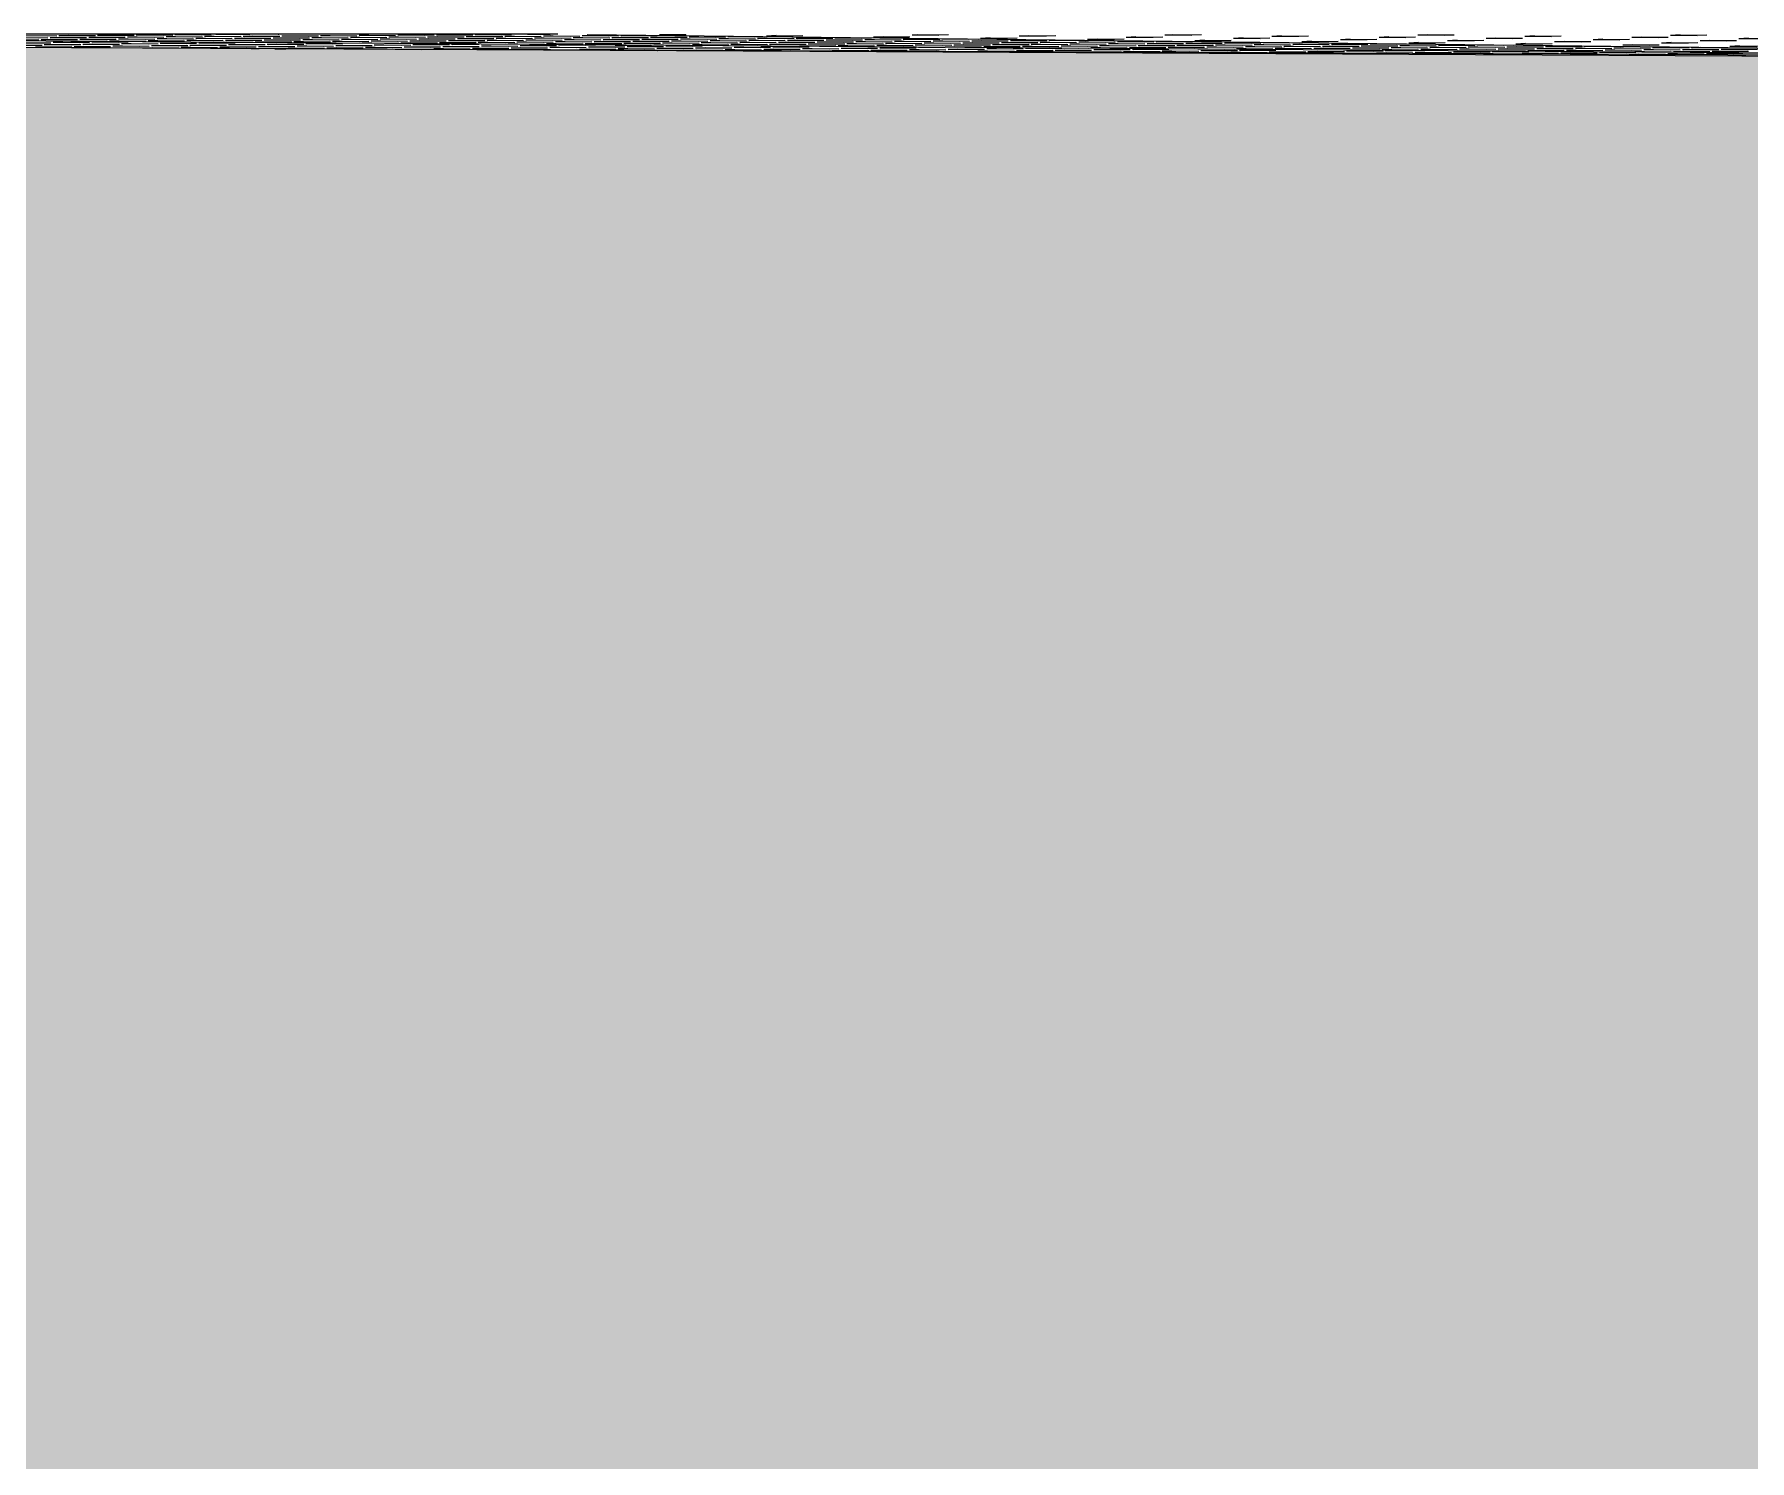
# Model space of a CAD drawing. Header units: millimetres. Extents: x 239748 to 326588, y -19262 to 5561.
# Drawn here: x 252479 to 256416, y -3473 to -200 of the extents above; entities that cross this region are included whole.
import ezdxf

# ---------------------------------------------------------------- set-up
doc = ezdxf.new("R2010")
doc.units = ezdxf.units.MM
doc.header["$MEASUREMENT"] = 0
doc.layers.add('New_2D Drafting - General_Pen_No__1', color=7, linetype='Continuous', lineweight=13)
doc.layers.add('New_Site & Landscape - Terrain_Pen_No__1', color=7, linetype='Continuous', lineweight=13)
for name, color, linetype, lineweight, true_color in [('New_2D Drafting - General_Pen_No__61', 7, 'Continuous', 20, 0x6a6a6a), ('New_Site & Landscape - Terrain_Pen_No__180', 7, 'Continuous', 15, 0xd6cda7), ('New_Site & Landscape - Terrain_Pen_No__93', 7, 'Continuous', 13, 0xa2a233)]:
    doc.layers.add(name, color=color, linetype=linetype, lineweight=lineweight, true_color=true_color)

msp = doc.modelspace()

# ---------------------------------------------------------------- hatches: boundary and pattern name
at = {"layer": 'New_2D Drafting - General_Pen_No__61', "linetype": 'Continuous', "lineweight": 20, "true_color": 0x6a6a6a}
h = msp.add_hatch(dxfattribs=at)
h.set_pattern_fill('Dashed_0001', color=251, style=0, pattern_type=2)
h.set_pattern_definition([(45, (0, 0), (-183.84776, 183.84776), [195, -65]), (45, (7e-14, 183.85), (-183.84776, 183.84776), [195, -65])])
h.paths.add_polyline_path([(239750.0788, -623.3184), (239760.5803, -4753.4379), (239760.5803, -19262.3247), (278828.6527, -19262.3247), (278828.6169, -286.9357), (268610.0254, -272.2694), (266963.5283, -271.0107), (261898.0667, -277.5182), (250285.9898, -219.4916), (248306.7808, -203.641), (242648.744, -453.8141)])
at = {"layer": 'New_Site & Landscape - Terrain_Pen_No__180', "linetype": 'Continuous', "lineweight": 0, "true_color": 0x353329}
msp.add_hatch(color=250, dxfattribs=at).paths.add_polyline_path([(239747.5775, -15138.6962), (278833.3935, -15138.6962), (278833.3935, -288.2314), (266866.4444, -271.275), (264383.6735, -267.1142), (262140.4658, -282.5803), (258357.3867, -255.6815), (251840.7474, -227.8826), (248111.8541, -213.5708), (246133.7175, -287.173), (242881.8612, -438.6115), (239747.5775, -643.0118)])

# ---------------------------------------------------------------- linework, layer by layer
at = {"layer": 'New_2D Drafting - General_Pen_No__1', "color": 7, "linetype": 'Continuous', "lineweight": 13, "flags": 128}
msp.add_lwpolyline([(239750.0788, -623.3184), (239760.5803, -4753.4379), (239760.5803, -19262.3247), (278828.6527, -19262.3247), (278828.6169, -286.9357), (268610.0254, -272.2694), (266963.5283, -271.0107), (261898.0667, -277.5182), (250285.9898, -219.4916), (248306.7808, -203.641), (242648.744, -453.8141)], close=True, dxfattribs=at)
at = {"layer": 'New_Site & Landscape - Terrain_Pen_No__1', "color": 7, "linetype": 'Continuous', "lineweight": 13}
for p, q in [((258357.3867, -255.6815), (250188.7008, -199.8387)), ((253681.0819, -199.8387), (250332.5051, -199.8387)), ((252406.5737, -211.9838), (252490.1597, -212.5197)), ((252413.7072, -224.3826), (252497.2932, -224.6421)), ((252426.9611, -207.4046), (252510.5471, -207.9405)), ((252426.9611, -207.4046), (252488.3764, -208.0927)), ((252434.0945, -219.1162), (252517.6805, -219.3757)), ((252434.0945, -219.1162), (252495.5098, -219.64)), ((252447.3484, -202.8253), (252530.9344, -203.3613)), ((252447.3484, -202.8253), (252508.7637, -203.5135)), ((252482.0027, -228.5919), (252504.1734, -228.3276)), ((252482.0027, -228.5919), (252565.5887, -228.8513)), ((252482.0027, -228.5919), (252543.418, -229.1156)), ((252495.2566, -211.3749), (252517.4273, -211.2227)), ((252495.2566, -211.3749), (252578.8426, -211.9108)), ((252495.2566, -211.3749), (252556.6719, -212.0631)), ((252502.39, -223.3255), (252524.5607, -223.0612)), ((252502.39, -223.3255), (252585.976, -223.5849)), ((252502.39, -223.3255), (252563.8053, -223.8492)), ((252515.6439, -206.7957), (252537.8146, -206.6435)), ((252515.6439, -206.7957), (252599.2299, -207.3316)), ((252515.6439, -206.7957), (252577.0592, -207.4838)), ((252522.7774, -218.0591), (252544.9481, -217.7948)), ((252522.7774, -218.0591), (252606.3634, -218.3185)), ((252522.7774, -218.0591), (252584.1927, -218.5828)), ((252536.0313, -202.2165), (252558.202, -202.0643)), ((252536.0313, -202.2165), (252619.6173, -202.7524)), ((252536.0313, -202.2165), (252597.4466, -202.9046)), ((252563.5521, -215.3453), (252585.7228, -215.193)), ((252563.5521, -215.3453), (252647.1381, -215.8812)), ((252563.5521, -215.3453), (252624.9674, -216.0334)), ((252570.6855, -227.5347), (252592.8562, -227.2704)), ((252570.6855, -227.5347), (252654.2715, -227.7941)), ((252570.6855, -227.5347), (252632.1008, -228.0584)), ((252583.9394, -210.766), (252606.1101, -210.6138)), ((252583.9394, -210.766), (252667.5254, -211.302)), ((252583.9394, -210.766), (252645.3547, -211.4542)), ((252591.0729, -222.2683), (252613.2436, -222.004)), ((252591.0729, -222.2683), (252674.6589, -222.5277)), ((252591.0729, -222.2683), (252652.4882, -222.792)), ((252604.3268, -206.1868), (252626.4975, -206.0346)), ((252604.3268, -206.1868), (252687.9128, -206.7227)), ((252604.3268, -206.1868), (252665.7421, -206.875)), ((252611.4602, -217.0019), (252633.6309, -216.7376)), ((252611.4602, -217.0019), (252695.0462, -217.2613)), ((252611.4602, -217.0019), (252672.8755, -217.5256)), ((252624.7141, -201.6076), (252646.8848, -201.4554)), ((252624.7141, -201.6076), (252708.3001, -202.1435)), ((252624.7141, -201.6076), (252686.1294, -202.2957)), ((252652.2349, -214.7364), (252674.4056, -214.5842)), ((252652.2349, -214.7364), (252735.8209, -215.2723)), ((252652.2349, -214.7364), (252713.6502, -215.4245)), ((252659.3684, -226.4775), (252681.5391, -226.2132)), ((252659.3684, -226.4775), (252742.9544, -226.737)), ((252659.3684, -226.4775), (252720.7837, -227.0013)), ((252672.6223, -210.1572), (252694.793, -210.0049)), ((252672.6223, -210.1572), (252756.2083, -210.6931)), ((252672.6223, -210.1572), (252734.0376, -210.8453)), ((252679.7557, -221.2111), (252701.9264, -220.9468)), ((252679.7557, -221.2111), (252763.3417, -221.4706)), ((252679.7557, -221.2111), (252741.171, -221.7349)), ((252693.0096, -205.5779), (252715.1803, -205.4257)), ((252693.0096, -205.5779), (252776.5956, -206.1139)), ((252693.0096, -205.5779), (252754.4249, -206.2661)), ((252713.397, -200.9987), (252735.5677, -200.8465)), ((252713.397, -200.9987), (252796.983, -201.5346)), ((252713.397, -200.9987), (252774.8123, -201.6869)), ((252727.6639, -230.6868), (252749.8346, -230.4225)), ((252727.6639, -230.6868), (252811.2499, -230.9462)), ((252727.6639, -230.6868), (252789.0792, -231.2105)), ((252740.9178, -214.1275), (252763.0885, -213.9753)), ((252740.9178, -214.1275), (252824.5038, -214.6634)), ((252740.9178, -214.1275), (252802.3331, -214.8157)), ((252748.0512, -225.4204), (252770.2219, -225.1561)), ((252748.0512, -225.4204), (252831.6372, -225.6798)), ((252748.0512, -225.4204), (252809.4665, -225.9441)), ((252761.3051, -209.5483), (252783.4758, -209.3961)), ((252761.3051, -209.5483), (252844.8911, -210.0842)), ((252761.3051, -209.5483), (252822.7204, -210.2364)), ((252768.4386, -220.154), (252790.6093, -219.8897)), ((252768.4386, -220.154), (252852.0246, -220.4134)), ((252768.4386, -220.154), (252829.8539, -220.6777)), ((252781.6925, -204.9691), (252803.8632, -204.8168)), ((252781.6925, -204.9691), (252865.2785, -205.505)), ((252781.6925, -204.9691), (252843.1078, -205.6572)), ((252802.0798, -200.3898), (252824.2505, -200.2376)), ((252802.0798, -200.3898), (252885.6658, -200.9258)), ((252802.0798, -200.3898), (252863.4951, -201.078)), ((252816.3467, -229.6296), (252838.5174, -229.3653)), ((252816.3467, -229.6296), (252899.9327, -229.889)), ((252816.3467, -229.6296), (252877.762, -230.1533)), ((252829.6006, -213.5186), (252851.7713, -213.3664)), ((252829.6006, -213.5186), (252913.1866, -214.0546)), ((252829.6006, -213.5186), (252891.0159, -214.2068)), ((252836.7341, -224.3632), (252858.9048, -224.0989)), ((252836.7341, -224.3632), (252920.3201, -224.6226)), ((252836.7341, -224.3632), (252898.1494, -224.8869)), ((252849.988, -208.9394), (252872.1587, -208.7872)), ((252849.988, -208.9394), (252933.574, -209.4753)), ((252849.988, -208.9394), (252911.4033, -209.6276)), ((252857.1214, -219.0968), (252879.2921, -218.8325)), ((252857.1214, -219.0968), (252940.7074, -219.3562)), ((252857.1214, -219.0968), (252918.5367, -219.6205)), ((252870.3753, -204.3602), (252892.546, -204.208)), ((252870.3753, -204.3602), (252953.9613, -204.8961)), ((252870.3753, -204.3602), (252931.7906, -205.0483)), ((252895.9136, -199.8387), (252952.1779, -200.4691)), ((252897.8961, -217.489), (252920.0668, -217.3368)), ((252897.8961, -217.489), (252981.4821, -218.0249)), ((252897.8961, -217.489), (252959.3114, -218.1771)), ((252899.7643, -199.8387), (252974.3487, -200.3169)), ((252905.0296, -228.5724), (252927.2003, -228.3082)), ((252905.0296, -228.5724), (252988.6156, -228.8319)), ((252905.0296, -228.5724), (252966.4449, -229.0962)), ((252918.2835, -212.9098), (252940.4542, -212.7575)), ((252918.2835, -212.9098), (253001.8695, -213.4457)), ((252918.2835, -212.9098), (252979.6987, -213.5979)), ((252925.4169, -223.306), (252947.5876, -223.0418)), ((252925.4169, -223.306), (253009.0029, -223.5655)), ((252925.4169, -223.306), (252986.8322, -223.8298)), ((252938.6708, -208.3305), (252960.8415, -208.1783)), ((252938.6708, -208.3305), (253022.2568, -208.8665)), ((252938.6708, -208.3305), (253000.0861, -209.0187)), ((252959.0581, -203.7513), (253020.4734, -204.4395)), ((252959.0582, -203.7513), (252981.2289, -203.5991)), ((252959.0582, -203.7513), (253042.6442, -204.2872)), ((252977.5135, -232.7317), (252995.4958, -232.5174)), ((252986.5789, -216.8801), (253008.7497, -216.7279)), ((252986.5789, -216.8801), (253047.9942, -217.5683)), ((252986.579, -216.8801), (253070.165, -217.416)), ((252993.7124, -227.5153), (253015.8831, -227.251)), ((252993.7124, -227.5153), (253077.2984, -227.7747)), ((252993.7124, -227.5153), (253055.1277, -228.039)), ((253006.9663, -212.3009), (253029.137, -212.1487)), ((253006.9663, -212.3009), (253090.5523, -212.8368)), ((253006.9663, -212.3009), (253068.3816, -212.989)), ((253014.0998, -222.2489), (253036.2705, -221.9846)), ((253014.0998, -222.2489), (253097.6858, -222.5083)), ((253014.0998, -222.2489), (253075.515, -222.7726)), ((253027.3536, -207.7217), (253049.5244, -207.5694)), ((253027.3536, -207.7217), (253088.7689, -208.4098)), ((253027.3537, -207.7217), (253110.9397, -208.2576)), ((253031.6683, -232.9628), (253056.9111, -233.0411)), ((253038.9373, -199.8387), (253040.8608, -199.8602)), ((253047.741, -203.1424), (253069.9117, -202.9902)), ((253047.741, -203.1424), (253131.327, -203.6784)), ((253047.741, -203.1424), (253109.1563, -203.8306)), ((253062.0079, -231.7245), (253084.1786, -231.4602)), ((253062.0079, -231.7245), (253145.5939, -231.9839)), ((253062.0079, -231.7245), (253123.4232, -232.2482)), ((253075.2618, -216.2712), (253097.4325, -216.119)), ((253075.2618, -216.2712), (253158.8478, -216.8072)), ((253075.2618, -216.2712), (253136.6771, -216.9594)), ((253082.3952, -226.4581), (253104.566, -226.1938)), ((253082.3952, -226.4581), (253143.8105, -226.9818)), ((253082.3953, -226.4581), (253165.9813, -226.7176)), ((253095.6491, -211.692), (253117.8199, -211.5398)), ((253095.6491, -211.692), (253179.2352, -212.2279)), ((253095.6491, -211.692), (253157.0644, -212.3802)), ((253102.7826, -221.1917), (253124.9533, -220.9274)), ((253102.7826, -221.1917), (253186.3686, -221.4512)), ((253102.7826, -221.1917), (253164.1979, -221.7154)), ((253116.0365, -207.1128), (253138.2072, -206.9606)), ((253116.0365, -207.1128), (253199.6225, -207.6487)), ((253116.0365, -207.1128), (253177.4518, -207.8009)), ((253136.4238, -202.5336), (253158.5946, -202.3813)), ((253136.4238, -202.5336), (253220.0099, -203.0695)), ((253136.4238, -202.5336), (253197.8391, -203.2217)), ((253150.6907, -230.6673), (253234.2768, -230.9268)), ((253150.6907, -230.6673), (253212.106, -231.1911)), ((253150.6908, -230.6673), (253172.8615, -230.4031)), ((253158.3704, -220.1399), (253165.728, -220.0894)), ((253163.9446, -215.6624), (253186.1154, -215.5101)), ((253163.9446, -215.6624), (253247.5307, -216.1983)), ((253163.9446, -215.6624), (253225.3599, -216.3505)), ((253171.0781, -225.401), (253193.2488, -225.1367)), ((253171.0781, -225.401), (253254.6641, -225.6604)), ((253171.0781, -225.401), (253232.4934, -225.9247)), ((253184.332, -211.0831), (253206.5027, -210.9309)), ((253184.332, -211.0831), (253267.918, -211.6191)), ((253184.332, -211.0831), (253245.7473, -211.7713)), ((253204.7193, -206.5039), (253226.89, -206.3517)), ((253204.7193, -206.5039), (253288.3054, -207.0398)), ((253204.7193, -206.5039), (253266.1346, -207.1921)), ((253225.1067, -201.9247), (253247.2774, -201.7725)), ((253225.1067, -201.9247), (253308.6927, -202.4606)), ((253225.1067, -201.9247), (253286.522, -202.6128)), ((253232.2401, -219.6327), (253254.4109, -219.4805)), ((253232.2401, -219.6327), (253315.8261, -220.1686)), ((253232.2401, -219.6327), (253293.6554, -220.3209)), ((253239.3736, -229.6102), (253261.5443, -229.3459)), ((253239.3736, -229.6102), (253322.9596, -229.8696)), ((253239.3736, -229.6102), (253300.7889, -230.1339)), ((253252.6275, -215.0535), (253274.7982, -214.9013)), ((253252.6275, -215.0535), (253336.2135, -215.5894)), ((253252.6275, -215.0535), (253314.0428, -215.7416)), ((253259.7609, -224.3438), (253281.9317, -224.0795)), ((253259.7609, -224.3438), (253343.347, -224.6032)), ((253259.7609, -224.3438), (253321.1762, -224.8675)), ((253273.0148, -210.4743), (253295.1856, -210.322)), ((253273.0148, -210.4743), (253356.6008, -211.0102)), ((253273.0148, -210.4743), (253334.4301, -211.1624)), ((253293.4022, -205.895), (253315.5729, -205.7428)), ((253293.4022, -205.895), (253376.9882, -206.431)), ((253293.4022, -205.895), (253354.8175, -206.5832)), ((253307.6691, -233.8194), (253329.8398, -233.5551)), ((253307.6691, -233.8194), (253391.2551, -234.0789)), ((253307.6691, -233.8194), (253369.0844, -234.3431)), ((253313.7895, -201.3158), (253335.9602, -201.1636)), ((253313.7895, -201.3158), (253397.3755, -201.8517)), ((253313.7895, -201.3158), (253375.2048, -202.004)), ((253320.923, -219.0238), (253343.0937, -218.8716)), ((253320.923, -219.0238), (253404.509, -219.5598)), ((253320.923, -219.0238), (253382.3383, -219.712)), ((253328.0564, -228.553), (253350.2272, -228.2887)), ((253328.0564, -228.553), (253411.6424, -228.8125)), ((253328.0564, -228.553), (253389.4717, -229.0767)), ((253341.3103, -214.4446), (253363.481, -214.2924)), ((253341.3103, -214.4446), (253424.8963, -214.9805)), ((253341.3103, -214.4446), (253402.7256, -215.1328)), ((253348.4438, -223.2866), (253370.6145, -223.0223)), ((253348.4438, -223.2866), (253432.0298, -223.5461)), ((253348.4438, -223.2866), (253409.8591, -223.8104)), ((253361.6977, -209.8654), (253383.8684, -209.7132)), ((253361.6977, -209.8654), (253445.2837, -210.4013)), ((253361.6977, -209.8654), (253423.113, -210.5535)), ((253382.085, -205.2862), (253404.2557, -205.1339)), ((253382.085, -205.2862), (253465.671, -205.8221)), ((253382.085, -205.2862), (253443.5003, -205.9743)), ((253396.3519, -232.7623), (253418.5226, -232.498)), ((253396.3519, -232.7623), (253479.9379, -233.0217)), ((253396.3519, -232.7623), (253457.7672, -233.286)), ((253402.4724, -200.7069), (253424.6431, -200.5547)), ((253402.4724, -200.7069), (253486.0584, -201.2429)), ((253402.4724, -200.7069), (253463.8877, -201.3951)), ((253409.6058, -218.415), (253431.7765, -218.2627)), ((253409.6058, -218.415), (253493.1918, -218.9509)), ((253409.6058, -218.415), (253471.0211, -219.1031)), ((253416.7393, -227.4959), (253438.91, -227.2316)), ((253416.7393, -227.4959), (253500.3253, -227.7553)), ((253416.7393, -227.4959), (253478.1546, -228.0196)), ((253429.9932, -213.8357), (253452.1639, -213.6835)), ((253429.9932, -213.8357), (253513.5792, -214.3717)), ((253429.9932, -213.8357), (253491.4085, -214.5239)), ((253437.1266, -222.2295), (253446.9396, -222.1125)), ((253437.1266, -222.2295), (253486.4409, -222.3825)), ((253437.1266, -222.2295), (253498.5419, -222.7532)), ((253450.3805, -209.2565), (253472.5512, -209.1043)), ((253450.3805, -209.2565), (253533.9665, -209.7924)), ((253450.3805, -209.2565), (253511.7958, -209.9447)), ((253470.7679, -204.6773), (253492.9386, -204.5251)), ((253470.7679, -204.6773), (253554.3539, -205.2132)), ((253470.7679, -204.6773), (253532.1832, -205.3654)), ((253482.3565, -222.3547), (253500.072, -222.2331)), ((253485.0348, -231.7051), (253507.2055, -231.4408)), ((253485.0348, -231.7051), (253568.6208, -231.9645)), ((253485.0348, -231.7051), (253546.4501, -232.2288)), ((253491.1552, -200.0981), (253513.3259, -199.9458)), ((253491.1552, -200.0981), (253574.7412, -200.634)), ((253491.1552, -200.0981), (253552.5705, -200.7862)), ((253498.2887, -217.8061), (253520.4594, -217.6539)), ((253498.2887, -217.8061), (253581.8747, -218.342)), ((253498.2887, -217.8061), (253559.704, -218.4942)), ((253505.4221, -226.4387), (253527.5928, -226.1744)), ((253505.4221, -226.4387), (253589.0081, -226.6981)), ((253505.4221, -226.4387), (253566.8374, -226.9624)), ((253518.676, -213.2269), (253540.8467, -213.0746)), ((253518.676, -213.2269), (253602.262, -213.7628)), ((253518.676, -213.2269), (253580.0913, -213.915)), ((253539.0634, -208.6476), (253561.2341, -208.4954)), ((253539.0634, -208.6476), (253622.6494, -209.1836)), ((253539.0634, -208.6476), (253600.4787, -209.3358)), ((253559.4507, -204.0684), (253581.6214, -203.9162)), ((253559.4507, -204.0684), (253643.0367, -204.6043)), ((253559.4507, -204.0684), (253620.866, -204.7566)), ((253566.5842, -221.7764), (253588.7549, -221.6242)), ((253566.5842, -221.7764), (253650.1702, -222.3124)), ((253566.5842, -221.7764), (253627.9995, -222.4646)), ((253573.7176, -230.6479), (253595.8883, -230.3836)), ((253573.7176, -230.6479), (253657.3036, -230.9074)), ((253573.7176, -230.6479), (253635.1329, -231.1717)), ((253586.9715, -217.1972), (253609.1422, -217.045)), ((253586.9715, -217.1972), (253670.5575, -217.7331)), ((253586.9715, -217.1972), (253648.3868, -217.8854)), ((253594.105, -225.3815), (253616.2757, -225.1172)), ((253594.105, -225.3815), (253677.691, -225.641)), ((253594.105, -225.3815), (253655.5203, -225.9053)), ((253607.3589, -212.618), (253629.5296, -212.4658)), ((253607.3589, -212.618), (253690.9449, -213.1539)), ((253607.3589, -212.618), (253668.7742, -213.3061)), ((253611.0318, -199.8387), (253641.2534, -200.1773)), ((253627.7462, -208.0388), (253649.9169, -207.8865)), ((253627.7462, -208.0388), (253711.3322, -208.5747)), ((253627.7462, -208.0388), (253689.1615, -208.7269)), ((253634.351, -199.8387), (253663.4241, -200.0251)), ((253642.0131, -234.8572), (253664.1838, -234.5929)), ((253642.0131, -234.8572), (253725.5991, -235.1166)), ((253642.0131, -234.8572), (253703.4284, -235.3809)), ((253648.1336, -203.4595), (253670.3043, -203.3073)), ((253648.1336, -203.4595), (253731.7196, -203.9955)), ((253648.1336, -203.4595), (253709.5489, -204.1477)), ((253655.267, -221.1676), (253677.4377, -221.0153)), ((253655.267, -221.1676), (253738.853, -221.7035)), ((253655.267, -221.1676), (253716.6823, -221.8557)), ((253662.4005, -229.5908), (253684.5712, -229.3265)), ((253662.4005, -229.5908), (253745.9865, -229.8502)), ((253662.4005, -229.5908), (253723.8158, -230.1145)), ((253675.6544, -216.5883), (253697.8251, -216.4361)), ((253675.6544, -216.5883), (253759.2404, -217.1243)), ((253675.6544, -216.5883), (253737.0697, -217.2765)), ((253682.7878, -224.3244), (253704.9585, -224.0601)), ((253682.7878, -224.3244), (253766.3738, -224.5838)), ((253682.7878, -224.3244), (253744.2031, -224.8481)), ((253696.0417, -212.0091), (253718.2124, -211.8569)), ((253696.0417, -212.0091), (253779.6277, -212.545)), ((253696.0417, -212.0091), (253757.457, -212.6973)), ((253716.4291, -207.4299), (253738.5998, -207.2777)), ((253716.4291, -207.4299), (253800.0151, -207.9658)), ((253716.4291, -207.4299), (253777.8444, -208.118)), ((253730.696, -233.8), (253752.8667, -233.5357)), ((253730.696, -233.8), (253814.282, -234.0594)), ((253730.696, -233.8), (253792.1113, -234.3237)), ((253736.8164, -202.8507), (253758.9871, -202.6984)), ((253736.8164, -202.8507), (253820.4024, -203.3866)), ((253736.8164, -202.8507), (253798.2317, -203.5388)), ((253743.9499, -220.5587), (253766.1206, -220.4065)), ((253743.9499, -220.5587), (253827.5359, -221.0946)), ((253743.9499, -220.5587), (253805.3652, -221.2468)), ((253748.4421, -200.1408), (259081.8968, -260.8329)), ((253751.0833, -228.5336), (253773.254, -228.2693)), ((253751.0833, -228.5336), (253834.6693, -228.793)), ((253751.0833, -228.5336), (253812.4986, -229.0573)), ((253764.3372, -215.9795), (253786.5079, -215.8272)), ((253764.3372, -215.9795), (253847.9232, -216.5154)), ((253764.3372, -215.9795), (253825.7525, -216.6676)), ((253784.7246, -211.4002), (253806.8953, -211.248)), ((253784.7246, -211.4002), (253868.3106, -211.9362)), ((253784.7246, -211.4002), (253846.1399, -212.0884)), ((253805.1119, -206.821), (253827.2826, -206.6688)), ((253805.1119, -206.821), (253888.6979, -207.3569)), ((253805.1119, -206.821), (253866.5272, -207.5092)), ((253812.2454, -224.529), (253834.4161, -224.3768)), ((253812.2454, -224.529), (253895.8314, -225.065)), ((253812.2454, -224.529), (253830.7591, -224.7365)), ((253819.3788, -232.7428), (253841.5495, -232.4785)), ((253819.3788, -232.7428), (253902.9648, -233.0023)), ((253819.3788, -232.7428), (253880.7941, -233.2666)), ((253825.4993, -202.2418), (253847.67, -202.0896)), ((253825.4993, -202.2418), (253909.0853, -202.7777)), ((253825.4993, -202.2418), (253886.9146, -202.9299)), ((253832.6327, -219.9498), (253854.8034, -219.7976)), ((253832.6327, -219.9498), (253916.2187, -220.4857)), ((253832.6327, -219.9498), (253894.048, -220.638)), ((253839.7662, -227.4764), (253861.9369, -227.2121)), ((253839.7662, -227.4764), (253923.3522, -227.7359)), ((253839.7662, -227.4764), (253901.1815, -228.0002)), ((253853.0201, -215.3706), (253875.1908, -215.2184)), ((253853.0201, -215.3706), (253936.6061, -215.9065)), ((253853.0201, -215.3706), (253914.4354, -216.0587)), ((253873.4074, -210.7914), (253895.5781, -210.6391)), ((253873.4074, -210.7914), (253956.9934, -211.3273)), ((253873.4074, -210.7914), (253934.8227, -211.4795)), ((253893.7948, -206.2121), (253915.9655, -206.0599)), ((253893.7948, -206.2121), (253977.3808, -206.7481)), ((253893.7948, -206.2121), (253955.2101, -206.9003)), ((253900.9282, -223.9202), (253923.0989, -223.7679)), ((253900.9282, -223.9202), (253984.5142, -224.4561)), ((253900.9282, -223.9202), (253962.3435, -224.6083)), ((253908.0617, -231.6857), (253930.2324, -231.4214)), ((253908.0617, -231.6857), (253991.6477, -231.9451)), ((253908.0617, -231.6857), (253969.477, -232.2094)), ((253914.1821, -200.5626), (253974.3611, -200.1362)), ((253914.1821, -200.5626), (253921.7189, -200.1373)), ((253914.1821, -200.5626), (253975.5974, -201.2216)), ((253921.3156, -219.3409), (253943.4863, -219.1887)), ((253921.3156, -219.3409), (254004.9016, -219.8769)), ((253921.3156, -219.3409), (253982.7309, -220.0291)), ((253928.449, -226.4193), (253950.6197, -226.155)), ((253928.449, -226.4193), (254012.035, -226.6787)), ((253928.449, -226.4193), (253989.8643, -226.943)), ((253941.7029, -214.7617), (253963.8736, -214.6095)), ((253941.7029, -214.7617), (254025.2889, -215.2976)), ((253941.7029, -214.7617), (254003.1182, -215.4499)), ((253962.0903, -210.1825), (253984.261, -210.0303)), ((253962.0903, -210.1825), (254045.6763, -210.7184)), ((253962.0903, -210.1825), (254023.5056, -210.8706)), ((253976.3572, -235.8949), (253998.5279, -235.6306)), ((253976.3572, -235.8949), (254059.9432, -236.1543)), ((253976.3572, -235.8949), (254037.7725, -236.4186)), ((253982.4776, -205.6033), (254004.6483, -205.451)), ((253982.4776, -205.6033), (254066.0636, -206.1392)), ((253982.4776, -205.6033), (254043.8929, -206.2914)), ((253989.6111, -223.3113), (254011.7818, -223.1591)), ((253989.6111, -223.3113), (254073.1971, -223.8472)), ((253989.6111, -223.3113), (254051.0264, -223.9994)), ((253996.7445, -230.6285), (254018.9152, -230.3642)), ((253996.7445, -230.6285), (254080.3305, -230.8879)), ((253996.7445, -230.6285), (254058.1598, -231.1522)), ((254009.9984, -218.7321), (254032.1691, -218.5798)), ((254009.9984, -218.7321), (254093.5844, -219.268)), ((254009.9984, -218.7321), (254071.4137, -219.4202)), ((254030.3858, -214.1528), (254052.5565, -214.0006)), ((254030.3858, -214.1528), (254113.9718, -214.6888)), ((254030.3858, -214.1528), (254091.8011, -214.841)), ((254050.7731, -209.5736), (254072.9438, -209.4214)), ((254050.7731, -209.5736), (254134.3591, -210.1095)), ((254050.7731, -209.5736), (254112.1884, -210.2618)), ((254065.04, -234.8377), (254087.2107, -234.5735)), ((254065.04, -234.8377), (254148.626, -235.0972)), ((254065.04, -234.8377), (254126.4553, -235.3615)), ((254071.1605, -204.9944), (254093.3312, -204.8422)), ((254071.1605, -204.9944), (254154.7465, -205.5303)), ((254071.1605, -204.9944), (254132.5757, -205.6825)), ((254078.2939, -222.7024), (254100.4646, -222.5502)), ((254078.2939, -222.7024), (254161.8799, -223.2383)), ((254078.2939, -222.7024), (254139.7092, -223.3906)), ((254085.4274, -229.5713), (254107.5981, -229.3071)), ((254085.4274, -229.5713), (254169.0134, -229.8308)), ((254085.4274, -229.5713), (254146.8427, -230.0951)), ((254098.6812, -218.1232), (254120.852, -217.971)), ((254098.6812, -218.1232), (254182.2673, -218.6591)), ((254098.6813, -218.1232), (254160.0965, -218.8113)), ((254119.0686, -213.544), (254141.2393, -213.3917)), ((254119.0686, -213.544), (254202.6546, -214.0799)), ((254119.0686, -213.544), (254180.4839, -214.2321)), ((254139.4559, -208.9647), (254161.6267, -208.8125)), ((254139.4559, -208.9647), (254223.042, -209.5007)), ((254139.4559, -208.9647), (254200.8712, -209.6529)), ((254146.5894, -226.6727), (254168.7601, -226.5205)), ((254146.5894, -226.6727), (254230.1754, -227.2087)), ((254146.5894, -226.6727), (254197.5902, -227.2442)), ((254153.7228, -233.7806), (254175.8936, -233.5163)), ((254153.7229, -233.7806), (254237.3089, -234.04)), ((254153.7229, -233.7806), (254215.1382, -234.3043)), ((254159.8433, -203.1986), (254182.014, -201.9473)), ((254159.8433, -203.1986), (254243.4293, -202.6063)), ((254159.8433, -203.1986), (254221.2586, -203.8576)), ((254166.9767, -222.0935), (254189.1475, -221.9413)), ((254166.9767, -222.0935), (254250.5628, -222.6295)), ((254166.9767, -222.0935), (254228.392, -222.7817)), ((254174.1102, -228.5142), (254196.2809, -228.2499)), ((254174.1102, -228.5142), (254257.6962, -228.7736)), ((254174.1102, -228.5142), (254235.5255, -229.0379)), ((254187.3641, -217.5143), (254209.5348, -217.3621)), ((254187.3641, -217.5143), (254270.9501, -218.0502)), ((254187.3641, -217.5143), (254248.7794, -218.2025)), ((254207.7514, -212.9351), (254229.9222, -212.7829)), ((254207.7514, -212.9351), (254291.3375, -213.471)), ((254207.7514, -212.9351), (254269.1667, -213.6232)), ((254228.1388, -208.3559), (254250.3095, -208.2036)), ((254228.1388, -208.3559), (254311.7248, -208.8918)), ((254228.1388, -208.3559), (254289.5541, -209.044)), ((254235.2722, -226.0639), (254257.443, -225.9117)), ((254235.2722, -226.0639), (254318.8583, -226.5998)), ((254235.2722, -226.0639), (254296.6875, -226.752)), ((254242.4057, -232.7234), (254264.5764, -232.4591)), ((254242.4057, -232.7234), (254325.9917, -232.9829)), ((254242.4057, -232.7234), (254303.821, -233.2471)), ((254255.6596, -221.4847), (254277.8303, -221.3324)), ((254255.6596, -221.4847), (254339.2456, -222.0206)), ((254255.6596, -221.4847), (254317.0749, -222.1728)), ((254276.0469, -216.9054), (254298.2176, -216.7532)), ((254276.0469, -216.9054), (254359.6329, -217.4414)), ((254276.0469, -216.9054), (254337.4622, -217.5936)), ((254296.4343, -212.3262), (254318.605, -212.174)), ((254296.4343, -212.3262), (254380.0203, -212.8621)), ((254296.4343, -212.3262), (254357.8496, -213.0144)), ((254316.8216, -207.747), (254338.9923, -207.5948)), ((254316.8216, -207.747), (254400.4076, -208.2829)), ((254316.8216, -207.747), (254378.2369, -208.4351)), ((254323.9551, -225.455), (254346.1258, -225.3028)), ((254323.9551, -225.455), (254407.5411, -225.9909)), ((254323.9551, -225.455), (254385.3704, -226.1431)), ((254331.0885, -231.6663), (254353.2593, -231.402)), ((254331.0885, -231.6663), (254414.6746, -231.9257)), ((254331.0885, -231.6663), (254392.5038, -232.19)), ((254344.3424, -220.8758), (254366.5132, -220.7236)), ((254344.3424, -220.8758), (254427.9284, -221.4117)), ((254344.3424, -220.8758), (254405.7577, -221.5639)), ((254364.7298, -216.2966), (254386.9005, -216.1443)), ((254364.7298, -216.2966), (254448.3158, -216.8325)), ((254364.7298, -216.2966), (254426.1451, -216.9847)), ((254385.1171, -211.7173), (254407.2878, -211.5651)), ((254385.1171, -211.7173), (254468.7031, -212.2533)), ((254385.1171, -211.7173), (254446.5324, -212.4055)), ((254399.384, -235.8755), (254421.5548, -235.6112)), ((254399.384, -235.8755), (254482.9701, -236.1349)), ((254399.384, -235.8755), (254460.7993, -236.3992)), ((254405.5045, -205.8347), (254427.6752, -204.5833)), ((254405.5045, -205.8347), (254489.0905, -205.2423)), ((254405.5045, -205.8347), (254466.9198, -206.4937)), ((254412.6379, -224.8461), (254434.8086, -224.6939)), ((254412.6379, -224.8461), (254496.2239, -225.3821)), ((254412.6379, -224.8461), (254474.0532, -225.5343)), ((254419.7714, -230.6091), (254441.9421, -230.3448)), ((254419.7714, -230.6091), (254503.3574, -230.8685)), ((254419.7714, -230.6091), (254481.1867, -231.1328)), ((254433.0253, -220.2669), (254455.196, -220.1147)), ((254433.0253, -220.2669), (254516.6113, -220.8028)), ((254433.0253, -220.2669), (254494.4406, -220.9551)), ((254453.4126, -215.6877), (254475.5833, -215.5355)), ((254453.4126, -215.6877), (254536.9986, -216.2236)), ((254453.4126, -215.6877), (254514.8279, -216.3758)), ((254473.8, -211.1085), (254495.9707, -210.9562)), ((254473.8, -211.1085), (254557.386, -211.6444)), ((254473.8, -211.1085), (254535.2153, -211.7966)), ((254480.9334, -228.8165), (254503.1041, -228.6643)), ((254480.9334, -228.8165), (254564.5194, -229.3524)), ((254480.9334, -228.8165), (254542.3487, -229.5046)), ((254488.0669, -234.8183), (254510.2376, -234.554)), ((254488.0669, -234.8183), (254571.6529, -235.0778)), ((254488.0669, -234.8183), (254549.4822, -235.3421)), ((254494.1873, -200.8294), (254506.6611, -200.1254)), ((254494.1873, -200.8294), (254577.7733, -200.2371)), ((254494.1873, -200.8294), (254555.6026, -201.4884)), ((254501.3208, -224.2372), (254523.4915, -224.085)), ((254501.3208, -224.2372), (254584.9068, -224.7732)), ((254501.3208, -224.2372), (254562.7361, -224.9254)), ((254508.4542, -229.5519), (254518.1927, -229.4358)), ((254508.4542, -229.5519), (254557.3941, -229.7038)), ((254508.4542, -229.5519), (254569.8695, -230.0757)), ((254521.7081, -219.658), (254543.8788, -219.5058)), ((254521.7081, -219.658), (254605.2941, -220.194)), ((254521.7081, -219.658), (254583.1234, -220.3462)), ((254542.0955, -215.0788), (254564.2662, -214.9266)), ((254542.0955, -215.0788), (254625.6815, -215.6147)), ((254542.0955, -215.0788), (254603.5108, -215.767)), ((254562.4828, -210.4996), (254584.6535, -210.3474)), ((254562.4828, -210.4996), (254646.0688, -211.0355)), ((254562.4828, -210.4996), (254623.8981, -211.1877)), ((254569.6163, -228.2076), (254591.787, -228.0554)), ((254569.6163, -228.2076), (254653.2023, -228.7435)), ((254569.6163, -228.2076), (254631.0316, -228.8957)), ((254576.7497, -233.7612), (254598.9204, -233.4969)), ((254576.7497, -233.7612), (254660.3357, -234.0206)), ((254576.7497, -233.7612), (254638.165, -234.2849)), ((254590.0036, -223.6284), (254612.1743, -223.4762)), ((254590.0036, -223.6284), (254673.5896, -224.1643)), ((254590.0036, -223.6284), (254651.4189, -224.3165)), ((254610.391, -219.0492), (254632.5617, -218.8969)), ((254610.391, -219.0492), (254693.977, -219.5851)), ((254610.391, -219.0492), (254671.8063, -219.7373)), ((254630.7783, -214.4699), (254652.949, -214.3177)), ((254630.7783, -214.4699), (254714.3643, -215.0059)), ((254630.7783, -214.4699), (254692.1936, -215.1581)), ((254651.1657, -208.4707), (254673.3364, -207.2194)), ((254651.1657, -208.4707), (254734.7517, -207.8784)), ((254651.1657, -208.4707), (254712.581, -209.1297)), ((254658.2991, -227.5987), (254680.4698, -227.4465)), ((254658.2991, -227.5987), (254741.8851, -228.1347)), ((254658.2991, -227.5987), (254719.7144, -228.2869)), ((254665.4326, -232.704), (254687.6033, -232.4397)), ((254665.4326, -232.704), (254749.0186, -232.9634)), ((254665.4326, -232.704), (254726.8479, -233.2277)), ((254678.6865, -223.0195), (254700.8572, -222.8673)), ((254678.6865, -223.0195), (254762.2725, -223.5554)), ((254678.6865, -223.0195), (254740.1018, -223.7076)), ((254699.0738, -218.4403), (254721.2445, -218.2881)), ((254699.0738, -218.4403), (254782.6598, -218.9762)), ((254699.0738, -218.4403), (254760.4891, -219.1284)), ((254719.4612, -213.8611), (254741.6319, -213.7088)), ((254719.4612, -213.8611), (254803.0472, -214.397)), ((254719.4612, -213.8611), (254780.8765, -214.5492)), ((254739.8485, -203.4654), (254762.0192, -202.2141)), ((254739.8485, -203.4654), (254823.4345, -202.8731)), ((254739.8485, -203.4654), (254801.2638, -204.1244)), ((254746.982, -226.9898), (254769.1527, -226.8376)), ((254746.982, -226.9898), (254830.568, -227.5258)), ((254746.982, -226.9898), (254808.3973, -227.678)), ((254754.1154, -231.6468), (254776.2861, -231.3825)), ((254754.1154, -231.6468), (254837.7014, -231.9063)), ((254754.1154, -231.6468), (254815.5307, -232.1706)), ((254767.3693, -222.4106), (254789.54, -222.2584)), ((254767.3693, -222.4106), (254850.9553, -222.9466)), ((254767.3693, -222.4106), (254828.7846, -223.0988)), ((254787.7567, -217.8314), (254809.9274, -217.6792)), ((254787.7567, -217.8314), (254871.3427, -218.3673)), ((254787.7567, -217.8314), (254849.172, -218.5196)), ((254808.144, -213.2522), (254830.3147, -213.1)), ((254808.144, -213.2522), (254891.73, -213.7881)), ((254808.144, -213.2522), (254869.5593, -213.9403)), ((254815.2775, -230.9602), (254837.4482, -230.808)), ((254815.2775, -230.9602), (254898.8635, -231.4961)), ((254815.2775, -230.9602), (254876.6928, -231.6483)), ((254822.4109, -235.8561), (254844.5816, -235.5918)), ((254822.4109, -235.8561), (254905.9969, -236.1155)), ((254822.4109, -235.8561), (254883.8262, -236.3798)), ((254835.6648, -226.381), (254857.8355, -226.2288)), ((254835.6648, -226.381), (254919.2508, -226.9169)), ((254835.6648, -226.381), (254897.0801, -227.0691)), ((254856.0522, -221.8017), (254878.2229, -221.6495)), ((254856.0522, -221.8017), (254939.6382, -222.3377)), ((254856.0522, -221.8017), (254917.4675, -222.4899)), ((254876.4395, -217.2225), (254898.6102, -217.0703)), ((254876.4395, -217.2225), (254960.0255, -217.7585)), ((254876.4395, -217.2225), (254937.8548, -217.9107)), ((254896.8269, -211.1067), (254918.9976, -209.8554)), ((254896.8269, -211.1067), (254980.4129, -210.5144)), ((254896.8269, -211.1067), (254958.2422, -211.7657)), ((254903.9603, -230.3513), (254926.131, -230.1991)), ((254903.9603, -230.3513), (254987.5463, -230.8872)), ((254903.9603, -230.3513), (254965.3756, -231.0395)), ((254911.0938, -234.7989), (254933.2645, -234.5346)), ((254911.0938, -234.7989), (254994.6798, -235.0583)), ((254911.0938, -234.7989), (254972.5091, -235.3226)), ((254924.3477, -225.7721), (254946.5184, -225.6199)), ((254924.3477, -225.7721), (255007.9337, -226.308)), ((254924.3477, -225.7721), (254985.763, -226.4602)), ((254944.735, -221.1929), (254966.9057, -221.0407)), ((254944.735, -221.1929), (255028.321, -221.7288)), ((254944.735, -221.1929), (255006.1503, -221.881)), ((254965.1224, -216.6137), (254987.2931, -216.4614)), ((254965.1224, -216.6137), (255048.7084, -217.1496)), ((254965.1224, -216.6137), (255026.5377, -217.3018)), ((254985.5097, -206.1014), (255007.6804, -204.8501)), ((254985.5097, -206.1014), (255069.0957, -205.5091)), ((254985.5097, -206.1014), (255046.925, -206.7604)), ((254992.6432, -229.7424), (255014.8139, -229.5902)), ((254992.6432, -229.7424), (255076.2292, -230.2784)), ((254992.6432, -229.7424), (255054.0585, -230.4306)), ((254999.7766, -233.7417), (255021.9473, -233.4775)), ((254999.7766, -233.7417), (255083.3626, -234.0012)), ((254999.7766, -233.7417), (255061.1919, -234.2655)), ((255013.0305, -225.1632), (255035.2012, -225.011)), ((255013.0305, -225.1632), (255096.6165, -225.6992)), ((255013.0305, -225.1632), (255074.4458, -225.8514)), ((255033.4179, -220.584), (255055.5886, -220.4318)), ((255033.4179, -220.584), (255117.0039, -221.1199)), ((255033.4179, -220.584), (255094.8331, -221.2721)), ((255053.8052, -216.0048), (255075.9759, -215.8526)), ((255053.8052, -216.0048), (255137.3912, -216.5407)), ((255053.8052, -216.0048), (255115.2205, -216.6929)), ((255074.1925, -201.0962), (255091.6034, -200.1135)), ((255074.1925, -201.0962), (255135.6078, -201.7552)), ((255074.1926, -201.0962), (255157.7786, -200.5039)), ((255081.326, -229.1336), (255103.4967, -228.9814)), ((255081.326, -229.1336), (255164.912, -229.6695)), ((255081.326, -229.1336), (255142.7413, -229.8217)), ((255101.7133, -224.5543), (255163.1286, -225.2425)), ((255101.7134, -224.5543), (255123.8841, -224.4021)), ((255101.7134, -224.5543), (255185.2994, -225.0903)), ((255122.1007, -219.9751), (255144.2714, -219.8229)), ((255122.1007, -219.9751), (255205.6867, -220.5111)), ((255122.1007, -219.9751), (255183.516, -220.6633)), ((255142.488, -213.7427), (255226.0741, -213.1504)), ((255142.488, -213.7427), (255203.9033, -214.4017)), ((255142.4881, -213.7427), (255164.6588, -212.4914)), ((255149.6215, -233.1039), (255171.7922, -232.9517)), ((255149.6215, -233.1039), (255233.2075, -233.6398)), ((255149.6215, -233.1039), (255211.0368, -233.7921)), ((255170.0088, -228.5247), (255192.1796, -228.3725)), ((255170.0088, -228.5247), (255231.4241, -229.2128)), ((255170.0089, -228.5247), (255253.5949, -229.0606)), ((255190.3962, -223.9455), (255212.5669, -223.7933)), ((255190.3962, -223.9455), (255273.9822, -224.4814)), ((255190.3962, -223.9455), (255251.8115, -224.6336)), ((255210.7835, -219.3663), (255232.9543, -219.214)), ((255210.7835, -219.3663), (255294.3696, -219.9022)), ((255210.7835, -219.3663), (255272.1988, -220.0544)), ((255231.1709, -208.7374), (255253.3416, -207.4861)), ((255231.1709, -208.7374), (255314.7569, -208.1451)), ((255231.1709, -208.7374), (255292.5862, -209.3964)), ((255238.3043, -232.495), (255260.4751, -232.3428)), ((255238.3043, -232.495), (255321.8904, -233.031)), ((255238.3043, -232.495), (255299.7196, -233.1832)), ((255245.4378, -235.8367), (255267.6085, -235.5724)), ((255245.4378, -235.8367), (255329.0238, -236.0961)), ((255245.4378, -235.8367), (255306.8531, -236.3604)), ((255258.6917, -227.9158), (255280.8624, -227.7636)), ((255258.6917, -227.9158), (255342.2777, -228.4518)), ((255258.6917, -227.9158), (255320.107, -228.604)), ((255279.079, -223.3366), (255301.2498, -223.1844)), ((255279.079, -223.3366), (255362.6651, -223.8725)), ((255279.079, -223.3366), (255340.4943, -224.0247)), ((255299.4664, -218.7574), (255321.6371, -218.6052)), ((255299.4664, -218.7574), (255383.0524, -219.2933)), ((255299.4664, -218.7574), (255360.8817, -219.4455)), ((255319.8537, -203.7322), (255342.0245, -202.4809)), ((255319.8537, -203.7322), (255403.4397, -203.1399)), ((255319.8537, -203.7322), (255381.269, -204.3912)), ((255326.9872, -231.8862), (255349.1579, -231.7339)), ((255326.9872, -231.8862), (255410.5732, -232.4221)), ((255326.9872, -231.8862), (255388.4025, -232.5743)), ((255347.3745, -227.3069), (255369.5452, -227.1547)), ((255347.3745, -227.3069), (255430.9606, -227.8429)), ((255347.3745, -227.3069), (255408.7898, -227.9951)), ((255367.7619, -222.7277), (255389.9326, -222.5755)), ((255367.7619, -222.7277), (255451.3479, -223.2637)), ((255367.7619, -222.7277), (255429.1772, -223.4159)), ((255388.1492, -216.3787), (255410.3199, -215.1274)), ((255388.1492, -216.3787), (255471.7352, -215.7864)), ((255388.1492, -216.3787), (255449.5645, -217.0377)), ((255415.67, -231.2773), (255437.8408, -231.1251)), ((255415.67, -231.2773), (255499.256, -231.8132)), ((255415.67, -231.2773), (255477.0853, -231.9654)), ((255436.0574, -226.6981), (255458.2281, -226.5459)), ((255436.0574, -226.6981), (255519.6434, -227.234)), ((255436.0574, -226.6981), (255497.4727, -227.3862)), ((255456.4447, -222.1188), (255478.6154, -221.9666)), ((255456.4447, -222.1188), (255540.0307, -222.6548)), ((255456.4447, -222.1188), (255517.86, -222.807)), ((255476.8321, -211.3735), (255499.0028, -210.1221)), ((255476.8321, -211.3735), (255560.4181, -210.7812)), ((255476.8321, -211.3735), (255538.2474, -212.0325)), ((255483.9655, -235.2476), (255506.1362, -235.0954)), ((255483.9655, -235.2476), (255567.5515, -235.7836)), ((255483.9655, -235.2476), (255545.3808, -235.9358)), ((255504.3529, -230.6684), (255526.5236, -230.5162)), ((255504.3529, -230.6684), (255587.9389, -231.2043)), ((255504.3529, -230.6684), (255565.7682, -231.3566)), ((255524.7402, -226.0892), (255546.9109, -225.937)), ((255524.7402, -226.0892), (255608.3262, -226.6251)), ((255524.7402, -226.0892), (255586.1555, -226.7773)), ((255545.1276, -221.51), (255567.2983, -221.3578)), ((255545.1276, -221.51), (255628.7136, -222.0459)), ((255545.1276, -221.51), (255606.5429, -222.1981)), ((255565.5149, -206.3682), (255587.6856, -205.1169)), ((255565.5149, -206.3682), (255649.1009, -205.7759)), ((255565.5149, -206.3682), (255626.9302, -207.0272)), ((255572.6484, -234.6388), (255594.8191, -234.4865)), ((255572.6484, -234.6388), (255656.2344, -235.1747)), ((255572.6484, -234.6388), (255634.0637, -235.3269)), ((255593.0357, -230.0595), (255615.2064, -229.9073)), ((255593.0357, -230.0595), (255676.6217, -230.5955)), ((255593.0357, -230.0595), (255654.451, -230.7477)), ((255613.4231, -225.4803), (255635.5938, -225.3281)), ((255613.4231, -225.4803), (255697.0091, -226.0163)), ((255613.4231, -225.4803), (255674.8384, -226.1685)), ((255633.8104, -219.0147), (255655.9811, -217.7634)), ((255633.8104, -219.0147), (255717.3964, -218.4224)), ((255633.8104, -219.0147), (255695.2257, -219.6737)), ((255654.1978, -201.363), (255676.3685, -200.1117)), ((255654.1978, -201.363), (255737.7838, -200.7707)), ((255654.1978, -201.363), (255715.6131, -202.022)), ((255661.3312, -234.0299), (255683.5019, -233.8777)), ((255661.3312, -234.0299), (255744.9172, -234.5658)), ((255661.3312, -234.0299), (255722.7465, -234.718)), ((255681.7186, -229.4507), (255703.8893, -229.2984)), ((255681.7186, -229.4507), (255765.3046, -229.9866)), ((255681.7186, -229.4507), (255743.1339, -230.1388)), ((255702.1059, -224.8714), (255724.2766, -224.7192)), ((255702.1059, -224.8714), (255785.6919, -225.4074)), ((255702.1059, -224.8714), (255763.5212, -225.5596)), ((255722.4933, -214.0095), (255744.664, -212.7582)), ((255722.4933, -214.0095), (255806.0793, -213.4172)), ((255722.4933, -214.0095), (255783.9086, -214.6685)), ((255750.0141, -233.421), (255772.1848, -233.2688)), ((255750.0141, -233.421), (255833.6001, -233.9569)), ((255750.0141, -233.421), (255811.4294, -234.1092)), ((255770.4014, -228.8418), (255792.5721, -228.6896)), ((255770.4014, -228.8418), (255853.9874, -229.3777)), ((255770.4014, -228.8418), (255831.8167, -229.5299)), ((255790.7888, -224.2626), (255812.9595, -224.1104)), ((255790.7888, -224.2626), (255874.3748, -224.7985)), ((255790.7888, -224.2626), (255852.2041, -224.9507)), ((255811.1761, -209.0042), (255833.3468, -207.7529)), ((255811.1761, -209.0042), (255894.7621, -208.4119)), ((255811.1761, -209.0042), (255872.5914, -209.6632)), ((255838.6969, -232.8121), (255860.8676, -232.6599)), ((255838.6969, -232.8121), (255922.2829, -233.3481)), ((255838.6969, -232.8121), (255900.1122, -233.5003)), ((255859.0843, -228.2329), (255881.255, -228.0807)), ((255859.0843, -228.2329), (255942.6703, -228.7688)), ((255859.0843, -228.2329), (255920.4996, -228.9211)), ((255879.4716, -221.6507), (255901.6423, -220.3994)), ((255879.4716, -221.6507), (255963.0576, -221.0584)), ((255879.4716, -221.6507), (255940.8869, -222.3097)), ((255899.859, -203.999), (255922.0297, -202.7477)), ((255899.859, -203.999), (255983.445, -203.4067)), ((255899.859, -203.999), (255961.2743, -204.658)), ((255927.3798, -232.2033), (255949.5505, -232.051)), ((255927.3798, -232.2033), (256010.9658, -232.7392)), ((255927.3798, -232.2033), (255988.7951, -232.8914)), ((255947.7671, -227.624), (255969.9378, -227.4718)), ((255947.7671, -227.624), (256031.3531, -228.16)), ((255947.7671, -227.624), (256009.1824, -228.3122)), ((255968.1545, -216.6455), (255990.3252, -215.3942)), ((255968.1545, -216.6455), (256051.7405, -216.0532)), ((255968.1545, -216.6455), (256029.5698, -217.3045)), ((255995.6753, -236.1736), (256017.846, -236.0214)), ((255995.6753, -236.1736), (256079.2613, -236.7095)), ((255995.6753, -236.1736), (256057.0906, -236.8618)), ((256016.0626, -231.5944), (256038.2333, -231.4422)), ((256016.0626, -231.5944), (256099.6486, -232.1303)), ((256016.0626, -231.5944), (256077.4779, -232.2825)), ((256036.45, -227.0152), (256058.6207, -226.8629)), ((256036.45, -227.0152), (256120.036, -227.5511)), ((256036.45, -227.0152), (256097.8653, -227.7033)), ((256056.8373, -211.6402), (256079.008, -210.3889)), ((256056.8373, -211.6402), (256140.4233, -211.0479)), ((256056.8373, -211.6402), (256118.2526, -212.2992)), ((256084.3581, -235.5647), (256106.5288, -235.4125)), ((256084.3581, -235.5647), (256167.9441, -236.1007)), ((256084.3581, -235.5647), (256145.7734, -236.2529)), ((256104.7455, -230.9855), (256126.9162, -230.8333)), ((256104.7455, -230.9855), (256188.3315, -231.5214)), ((256104.7455, -230.9855), (256166.1608, -231.6737)), ((256125.1328, -224.2867), (256147.3035, -223.0354)), ((256125.1328, -224.2867), (256208.7188, -223.6944)), ((256125.1328, -224.2867), (256186.5481, -224.9457)), ((256145.5201, -206.635), (256167.6909, -205.3837)), ((256145.5202, -206.635), (256229.1062, -206.0427)), ((256145.5202, -206.635), (256206.9355, -207.294)), ((256173.041, -234.9559), (256195.2117, -234.8036)), ((256173.041, -234.9559), (256256.627, -235.4918)), ((256173.041, -234.9559), (256234.4563, -235.644)), ((256193.4283, -230.3766), (256215.599, -230.2244)), ((256193.4283, -230.3766), (256277.0143, -230.9126)), ((256193.4283, -230.3766), (256254.8436, -231.0648)), ((256213.8157, -219.2815), (256235.9864, -218.0302)), ((256213.8157, -219.2815), (256297.4017, -218.6892)), ((256213.8157, -219.2815), (256275.2309, -219.9405)), ((256234.203, -201.6298), (256256.3737, -200.3785)), ((256234.203, -201.6298), (256317.789, -201.0375)), ((256234.203, -201.6298), (256295.6183, -202.2888)), ((256261.7238, -234.347), (256283.8945, -234.1948)), ((256261.7238, -234.347), (256345.3098, -234.8829)), ((256261.7238, -234.347), (256323.1391, -235.0351)), ((256282.1111, -229.7678), (256304.2819, -229.6155)), ((256282.1111, -229.7678), (256365.6972, -230.3037)), ((256282.1111, -229.7678), (256343.5264, -230.4559)), ((256302.4985, -214.2763), (256324.6692, -213.0249)), ((256302.4985, -214.2763), (256386.0845, -213.6839)), ((256302.4985, -214.2763), (256363.9138, -214.9353)), ((256350.4066, -233.7381), (256372.5774, -233.5859)), ((256350.4066, -233.7381), (256433.9927, -234.274)), ((256350.4066, -233.7381), (256411.8219, -234.4263)), ((256370.794, -226.9227), (256392.9647, -225.6714)), ((256370.794, -226.9227), (256454.38, -226.3304)), ((256370.794, -226.9227), (256432.2093, -227.5817)), ((256391.1813, -209.271), (256413.3521, -208.0197)), ((256391.1813, -209.271), (256474.7674, -208.6787)), ((256391.1813, -209.271), (256452.5966, -209.93)), ((253908.5377, -236.7034), (253909.845, -236.6878)), ((254222.0184, -237.9898), (254244.1891, -237.7255)), ((254222.0184, -237.9898), (254305.6044, -238.2493)), ((254222.0184, -237.9898), (254233.9415, -238.0915)), ((254310.7012, -236.9327), (254332.8719, -236.6684)), ((254310.7012, -236.9327), (254394.2872, -237.1921)), ((254310.7012, -236.9327), (254372.1165, -237.4564)), ((254556.3624, -239.0276), (254578.5331, -238.7633)), ((254556.3624, -239.0276), (254639.9484, -239.287)), ((254556.3624, -239.0276), (254617.7777, -239.5513)), ((254645.0452, -237.9704), (254667.2159, -237.7061)), ((254645.0452, -237.9704), (254728.6312, -238.2298)), ((254645.0452, -237.9704), (254706.4605, -238.4941)), ((254733.7281, -236.9132), (254755.8988, -236.6489)), ((254733.7281, -236.9132), (254817.3141, -237.1727)), ((254733.7281, -236.9132), (254795.1434, -237.437)), ((254890.7064, -240.0653), (254912.8771, -239.801)), ((254890.7064, -240.0653), (254974.2924, -240.3247)), ((254890.7064, -240.0653), (254952.1217, -240.589)), ((254979.3893, -239.0081), (255001.56, -238.7438)), ((254979.3893, -239.0081), (255062.9753, -239.2676)), ((254979.3893, -239.0081), (255040.8046, -239.5319)), ((255068.0721, -237.951), (255090.2428, -237.6867)), ((255068.0721, -237.951), (255151.6581, -238.2104)), ((255068.0721, -237.951), (255129.4874, -238.4747)), ((255149.9033, -241.9989), (255158.5383, -241.8959)), ((255156.755, -236.8938), (255178.9257, -236.6295)), ((255156.755, -236.8938), (255240.341, -237.1532)), ((255156.755, -236.8938), (255218.1702, -237.4175)), ((255225.0504, -241.103), (255247.2212, -240.8388)), ((255225.0504, -241.103), (255286.4657, -241.6268)), ((255225.0505, -241.103), (255308.6365, -241.3625)), ((255313.7333, -240.0459), (255335.904, -239.7816)), ((255313.7333, -240.0459), (255397.3193, -240.3053)), ((255313.7333, -240.0459), (255375.1486, -240.5696)), ((255402.4161, -238.9887), (255424.5869, -238.7244)), ((255402.4161, -238.9887), (255486.0022, -239.2482)), ((255402.4161, -238.9887), (255463.8314, -239.5124)), ((255470.7116, -243.198), (255492.8824, -242.9337)), ((255470.7116, -243.198), (255554.2976, -243.4574)), ((255470.7116, -243.198), (255510.4661, -243.537)), ((255491.099, -237.9316), (255513.2697, -237.6673)), ((255491.099, -237.9316), (255574.685, -238.191)), ((255491.099, -237.9316), (255552.5143, -238.4553)), ((255559.3945, -242.1408), (255581.5652, -241.8765)), ((255559.3945, -242.1408), (255642.9805, -242.4002)), ((255559.3945, -242.1408), (255620.8098, -242.6645)), ((255579.7818, -236.8744), (255589.4458, -236.7592)), ((255579.7818, -236.8744), (255628.3472, -237.0251)), ((255579.7818, -236.8744), (255641.1971, -237.3981)), ((255648.0773, -241.0836), (255670.248, -240.8193)), ((255648.0773, -241.0836), (255731.6633, -241.3431)), ((255648.0773, -241.0836), (255709.4926, -241.6074)), ((255736.7602, -240.0265), (255758.9309, -239.7622)), ((255736.7602, -240.0265), (255820.3462, -240.2859)), ((255736.7602, -240.0265), (255798.1755, -240.5502)), ((255750.2591, -237.8586), (255751.7974, -237.848)), ((255805.0557, -244.2357), (255827.2264, -243.9714)), ((255805.0557, -244.2357), (255888.6417, -244.4951)), ((255805.0557, -244.2357), (255866.471, -244.7594)), ((255818.3096, -237.3914), (255840.4803, -237.2391)), ((255818.3096, -237.3914), (255901.8956, -237.9273)), ((255818.3096, -237.3914), (255879.7249, -238.0795)), ((255825.443, -238.9693), (255847.6137, -238.705)), ((255825.443, -238.9693), (255909.029, -239.2287)), ((255825.443, -238.9693), (255886.8583, -239.493)), ((255893.7385, -243.1785), (255915.9092, -242.9142)), ((255893.7385, -243.1785), (255977.3245, -243.438)), ((255893.7385, -243.1785), (255955.1538, -243.7023)), ((255906.9924, -236.7825), (255929.1631, -236.6303)), ((255906.9924, -236.7825), (255990.5784, -237.3184)), ((255906.9924, -236.7825), (255968.4077, -237.4706)), ((255982.4214, -242.1214), (256004.5921, -241.8571)), ((255982.4214, -242.1214), (256066.0074, -242.3808)), ((255982.4214, -242.1214), (256043.8367, -242.6451)), ((256071.1042, -241.0642), (256093.2749, -240.7999)), ((256071.1042, -241.0642), (256154.6902, -241.3236)), ((256071.1042, -241.0642), (256132.5195, -241.5879)), ((256074.2452, -240.0734), (256086.1415, -239.9917)), ((256139.3997, -245.2734), (256161.5704, -245.0092)), ((256139.3997, -245.2734), (256222.9857, -245.5329)), ((256139.3997, -245.2734), (256200.815, -245.7972)), ((256152.6536, -239.5351), (256174.8243, -239.3829)), ((256152.6536, -239.5351), (256236.2396, -240.071)), ((256152.6536, -239.5351), (256214.0689, -240.2232)), ((256228.0826, -244.2163), (256250.2533, -243.952)), ((256228.0826, -244.2163), (256311.6686, -244.4757)), ((256228.0826, -244.2163), (256289.4979, -244.74)), ((256241.3364, -238.9262), (256263.5072, -238.774)), ((256241.3364, -238.9262), (256324.9225, -239.4621)), ((256241.3365, -238.9262), (256302.7517, -239.6144)), ((256316.7654, -243.1591), (256338.9361, -242.8948)), ((256316.7654, -243.1591), (256400.3514, -243.4186)), ((256316.7654, -243.1591), (256378.1807, -243.6828)), ((256330.0193, -238.3173), (256352.19, -238.1651)), ((256330.0193, -238.3173), (256413.6053, -238.8533)), ((256330.0193, -238.3173), (256391.4346, -239.0055)), ((256391.2689, -247.2943), (256407.2316, -247.1041)), ((256398.3148, -242.2877), (256420.4855, -242.1355)), ((256398.3148, -242.2877), (256481.9008, -242.8236)), ((256398.3148, -242.2877), (256398.5768, -242.2906))]:
    msp.add_line(p, q, dxfattribs=at)
at = {"layer": 'New_Site & Landscape - Terrain_Pen_No__93', "color": 55, "linetype": 'Continuous', "lineweight": 13, "true_color": 0xa2a233, "flags": 128}
msp.add_lwpolyline([(278833.3935, -288.2314), (266866.4444, -271.275), (264383.6735, -267.1142), (262140.4658, -282.5803), (258357.3867, -255.6815), (251840.7474, -227.8826), (248111.8541, -213.5708), (246133.7175, -287.173), (242881.8612, -438.6115), (239747.5775, -643.0118)], dxfattribs=at)

doc.saveas('drawing.dxf')
